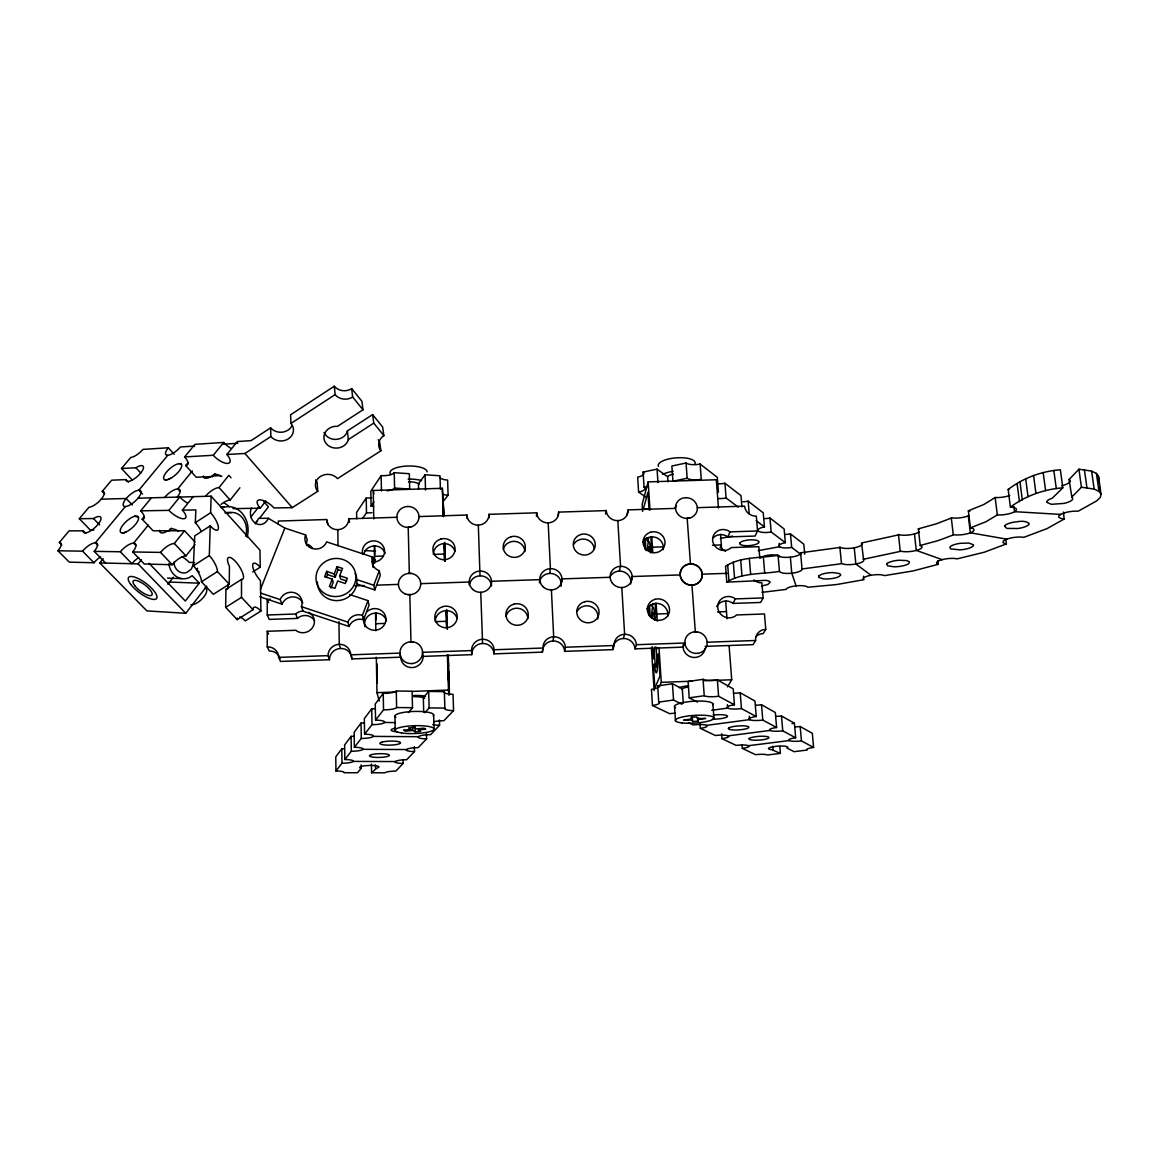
<?xml version="1.0" encoding="UTF-8"?>
<svg xmlns="http://www.w3.org/2000/svg" width="1159" height="1159" viewBox="0 0 1159 1159"><rect width="100%" height="100%" fill="white"/><g stroke="black" fill="none" stroke-linecap="round" stroke-linejoin="round"><path stroke-width="1.5" d="M211.126 496.182L259.978 550.177L260.239 567.171A12.575 4.042 56.8 0 0 252.633 565.476A12.575 4.042 56.8 0 0 260.442 580.63L260.905 611.039A13.053 4.361 57.2 0 0 253.01 609.692L241.492 597.349L241.521 579.428L242.405 579.399A12.995 4.288 56.5 0 0 242.506 572.575L241.26 569.793A12.995 4.288 56.5 0 0 230.742 557.696A12.995 4.288 56.5 0 0 228.482 564.201L229.453 566.403L229.236 584.194L213.328 594.321L201.463 581.775A13.415 4.708 56.1 0 0 193.394 565.766L194.726 535.878L210.214 525.867A12.952 4.216 55.9 0 0 218.443 528.084A12.952 4.216 55.9 0 0 210.619 512.742L211.126 496.182L138.051 498.196M446.664 611.749L446.621 613.27L446.418 610.445M488.924 517.827L488.953 514.335L536.733 512.8A10.982 10.402 6.3 0 0 548.193 522.883L550.395 568.649L549.786 573.43M253.01 609.692L237.233 619.645L225.657 607.374L225.933 589.351L241.521 579.428M551.409 589.931L553.669 636.755L553.017 640.97A11.126 10.793 9.4 0 0 542.426 652.14L493.995 653.864L494.096 649.764A11.257 10.924 -1.4 0 0 482.448 639.261L480.753 592.336M229.236 584.194L217.443 571.561A13.444 4.578 56.2 0 0 209.315 555.552L210.214 525.867M200.913 530.735A12.923 4.332 55.8 0 0 195.306 522.666L195.871 509.917L182.354 510.148A12.619 4.607 37.7 0 1 183.528 518.768A12.619 4.607 37.7 0 1 168.939 510.366L140.688 510.844A12.256 4.303 37.9 0 1 142.151 519.174L153.133 530.808L184.527 530.735L194.929 541.905M536.414 516.291L536.733 512.8M539.471 582.774L539.819 579.645L491.488 581.267L491.416 585.961A11.039 10.59 -0.4 0 0 469.656 583.948M230.945 448.345A12.3 5.027 38.3 0 1 223.687 442.448L194.944 444.346L184.629 456.907A12.025 4.636 38.4 0 1 185.686 465.541L196.233 477.233L212.633 476.552L212.734 475.61A12.01 4.694 37.8 0 1 219.268 475.233L221.818 476.465M558.203 515.596L558.652 512.104L606.258 510.583A10.967 10.359 12 0 0 617.819 520.637L620.543 566.302L619.312 571.097M542.426 652.14L542.963 648.026A11.242 10.88 9.3 0 1 553.654 636.755A11.242 10.88 9.3 0 1 565.404 647.229L614.096 645.505A11.228 10.837 18.4 0 1 624.614 634.263L621.818 587.541M561.275 583.6L561.985 578.892L610.127 577.283M623.325 638.493A11.126 10.735 18.5 0 1 635.031 648.852L683.115 647.142L684.955 642.999L636.436 644.708A11.228 10.837 18.4 0 0 624.614 634.263L623.325 638.493A11.126 10.735 18.5 0 0 612.894 649.634L564.65 651.358L565.404 647.229M605.534 514.074L606.258 510.583M1009.721 495.472A12.749 3.781 -7.5 0 1 997.319 497.588L995.161 497.515L983.861 504.498L968.359 510.8L970.402 527.881L985.976 521.724L997.319 514.915L999.493 514.987A12.792 3.68 -7.3 0 0 1014.183 511.93L1015.733 510.902A12.792 3.68 -7.3 0 0 1011.155 507.106L1010.402 507.077L1008.156 489.475C1023.296 477.972 1041.448 471.235 1060.355 469.772L1062.817 487.838L1052.271 498.196A13.082 3.752 -7.8 0 0 1046.78 502.325L1051.329 504.31L1064.02 503.397A13.082 3.752 -7.8 0 0 1071.945 497.559L1069.047 479.565L1078.913 469.192L1091.604 471.105L1096.428 473.423L1098.5 476.363L1098.891 483.361M326.679 571.358L324.621 576.689L332.271 579.152L329.359 586.497L334.908 588.337L337.675 580.934L345.281 583.542L347.338 578.211L339.674 575.748L342.557 568.432L337.037 566.606L334.27 573.951L335.212 577.196L327.649 574.618L326.679 571.358L334.27 573.951M1098.5 476.363L1101.05 494.198L1100.282 497.443L1096.762 500.847L1078.247 511.177L1075.682 511.119A12.763 3.549 -7.8 0 0 1060.934 514.292L1059.413 515.32A12.763 3.549 -7.8 0 0 1064.092 518.87L1063.513 512.003M626.816 515.132L628.12 509.888L675.552 508.366M718.464 507.932L716.291 479.754L648.156 481.883L642.173 504.208L642.637 511.423M630.887 581.238L632.234 576.53L680.203 574.922M612.894 649.634L614.096 645.505M193.64 563.738L191.322 569.083L187.005 572.387A11.59 10.011 -89.1 0 1 173.864 562.115M650.692 552.872L652.43 547.207L663.035 546.86M635.031 648.852L636.436 644.708M232.973 508.656L260.253 508.193A11.996 4.752 37.2 0 1 259.862 499.862A11.996 4.752 37.2 0 1 274.002 507.961L292.256 507.642L317.754 491.3A12.227 10.561 -2.9 0 1 320.435 476.465A12.227 10.561 -2.9 0 1 337.53 478.624L380.876 450.808A12.271 10.793 -6.7 0 1 383.89 435.668L382.658 427.063L372.618 414.603L347.41 430.902L346.657 433.017A12.3 10.851 -2.5 0 1 335.023 439.391A12.3 10.851 -2.5 0 1 323.984 432.437M347.41 430.902L348.323 439.565L347.57 441.68A12.416 10.909 -2.7 0 1 332.633 447.664A12.416 10.909 -2.7 0 1 324.085 435.494L325.042 432.756A12.416 10.909 -2.7 0 1 335.212 426.324L337.428 426.382L362.999 409.808L361.941 401.333L351.684 388.598A12.488 11.213 -2.3 0 1 334.299 386.208L290.561 414.806L290.981 423.412A12.561 11.025 1.2 0 1 288.432 438.812A12.561 11.025 1.2 0 1 270.873 436.537L244.926 453.473L226.86 454.502A12.358 4.955 38.2 0 1 227.628 463.426A12.358 4.955 38.2 0 1 213.27 455.284L184.629 456.907M335.212 577.196L337.95 569.88L337.037 566.606M260.789 593.133L280.145 599.58A11.431 10.837 -18.1 0 1 294.821 592.828A11.431 10.837 -18.1 0 1 301.427 606.664L303.122 611.199L349.091 626.497A11.315 10.837 -14.9 0 1 363.549 619.761L369.055 605.201L367.983 600.623L349.525 594.495M356.566 583.89L374.806 589.945L380.253 575.53L379.297 570.692A11.271 10.706 -9.1 0 1 372.561 557.044L326.65 541.89A11.271 10.619 -13.1 0 1 312.177 548.497A11.271 10.619 -13.1 0 1 305.599 534.936L284.839 528.084L268.323 518.276L258.587 518.363A11.257 9.402 87.9 0 1 255.429 522.723M363.549 619.761L362.419 615.313L367.983 600.623M374.806 589.945L373.792 585.237L379.297 570.692M330.909 588.207L333.212 582.369L332.271 579.152M260.485 589.294L284.839 528.084M659.283 686.983L661.282 682.332L659.036 648.171M720.087 547.772L721.318 544.933L712.495 545.223M713.249 537.776L715.393 536.095A10.938 10.301 20.8 0 1 726.215 535.864L727.809 536.95L730.025 531.88L757.551 530.981L756.32 516.161A10.967 10.243 21 0 1 744.6 506.15L697.327 507.671M757.551 530.981L755.089 536.052L727.809 536.95M716.697 606.519A11.083 10.518 24.8 0 1 718.305 604.288L720.463 602.55A11.083 10.518 24.8 0 1 731.401 602.303L733.024 603.419L735.313 598.899L763.144 597.943L761.883 582.789A11.112 10.46 24.5 0 1 753.843 579.949M197.566 568.229L196.842 569.663L199.203 572.169M326.273 577.139L327.649 574.618M763.144 597.943L760.608 602.463L733.024 603.419M727.49 686.852L731.72 679.768L729.098 645.679M735.313 598.899L733.676 597.783A11.184 10.605 24.6 0 0 722.636 598.03L720.449 599.783A11.184 10.605 24.6 0 0 734.893 616.327L736.602 614.951L764.476 613.98L765.766 629.308A11.257 10.677 29.1 0 0 755.567 640.492L753.075 644.65L705.179 646.36M765.766 629.308L763.187 633.553A11.155 10.59 29.2 0 0 755.682 636.957M371.662 497.834A10.561 3.491 -0.7 0 1 366.23 497.979L356.595 512.394L356.697 518.855M387.092 490.822A10.967 3.665 -0.8 0 0 394.582 488.069L409.692 489.04L409.315 473.712L394.234 472.684A10.938 3.752 -0.8 0 1 381.152 475.639L370.822 491.112L371.097 506.106A10.59 3.419 -0.7 0 1 373.705 506.382M362.622 518.464L366.49 512.829L366.23 497.979M371.097 506.106L373.922 501.977M440.406 489.344L440 475.784L425.092 474.77L418.442 483.825L418.573 488.866M344.353 748.728A9.866 1.898 -1.4 0 1 341.789 748.786L335.777 756.841L335.936 770.981A9.576 1.71 -1.4 0 1 344.049 772.734L357.479 772.749L361.202 768.359L361.144 764.81M353.741 736.298A10.199 2.028 -1.4 0 1 351.09 736.342L344.658 744.962L344.846 759.536A9.88 1.825 -1.4 0 1 353.176 761.405L395.306 761.564A9.765 1.796 -1.8 0 1 406.679 759.753L414.502 751.554L414.386 746.628M363.781 722.984A10.547 2.188 -1.4 0 1 361.043 723.028L354.161 732.256L354.379 747.294A10.214 1.956 -1.4 0 1 362.926 749.322L406.432 749.554A10.083 1.927 -1.8 0 1 418.225 747.642L426.599 738.862L426.469 733.777M374.56 708.685A10.924 2.347 -1.4 0 1 371.735 708.743L364.332 718.638L364.578 734.198A10.576 2.101 -1.5 0 1 373.357 736.385L418.327 736.704A10.431 2.072 -1.9 0 1 430.597 734.676L439.58 725.244L439.435 720M408.403 712.568L412.503 707.714L412.097 691.213L396.262 690.996A11.344 2.535 -1.5 0 1 383.223 693.357L375.255 704.02L375.545 720.116A10.953 2.26 -1.5 0 1 384.571 722.477L395.306 722.593M103.18 558.739L99.761 562.912L146.874 610.894L185.759 613.285L206.809 586.179M255.284 523.767L257.472 520.942M259.659 518.116L268.439 506.831L263.673 501.427M168.881 563.477A17.371 15.009 -89.1 0 0 189.381 577.515L192.177 575.675L199.261 583.18L185.324 601.057L149.062 563.288M250.88 517.001L258.587 507.12M260.253 508.193L265.788 501.094M335.936 770.981L341.977 763.216L341.789 748.786M344.846 759.536L351.307 751.249L351.09 736.342M354.379 747.294L361.289 738.428L361.043 723.028M364.578 734.198L372.01 724.65L371.735 708.743M375.545 720.116L383.542 709.844L383.223 693.357M167.867 584.194L173.372 577.225M148.265 525.143L133.618 543.136A12.054 4.564 -42.1 0 1 132.734 551.959L144.339 564.027L172.271 564.723A12.343 4.94 -42 0 1 185.991 555.885L194.958 544.571M220.978 504.455A12.039 4.781 -41 0 1 230.192 500.022L239.899 487.78M442.724 501.977L448.098 495.226L447.62 480.072A10.764 3.665 -1.6 0 1 440.029 477.682M205.418 496.4A12.112 4.708 -40.9 0 1 219.022 487.562L228.816 475.306L231.032 477.798M132.734 551.959L160.55 552.408A12.416 4.868 -41.9 0 1 174.328 543.484L184.527 530.735M212.633 476.552L214.893 473.741M171.416 528.171L169.301 530.793L169.417 529.793A12.242 4.361 37.4 0 1 178.631 531.213M99.761 562.912L138.066 563.868L141.441 559.681M226.86 454.502L237.32 441.55L251.054 440.637L270.627 427.83A12.459 10.967 1.5 0 0 292.01 425.701M182.354 510.148L193.234 496.66M213.27 455.284L223.687 442.448M168.939 510.366L179.775 497.008A12.561 4.694 37.9 0 0 187.236 502.963M192.351 470.945L177.718 488.924A11.749 4.419 -41.2 0 0 164.607 497.486M185.686 465.541L187.961 462.774M142.151 519.174L144.267 516.581M140.688 510.844L151.423 497.776M125.375 506.541L95.357 542.789A11.72 4.274 -42.3 0 0 82.55 551.162L57.95 550.786A11.402 4.028 -42.4 0 0 59.341 542.47L69.12 530.851L83.245 530.836L85.723 533.386M167.765 455.27L138.863 490.199L142.499 494.096M93.893 530.054L90.344 530.054L79.319 518.71L88.939 507.28A11.126 3.897 -41.6 0 0 101.181 499.196A11.126 3.897 -41.6 0 0 102.238 491.402L111.67 480.188L126.027 479.594L128.417 482.144M132.126 479.869L121.507 468.482L130.779 457.457A10.88 3.781 -40.9 0 0 142.934 449.402L168.33 447.765L174.198 454.256M423.716 712.148L423.339 697.718L428.685 691.43L444.361 691.648A11.184 2.492 -2 0 0 453.039 694.299L453.546 710.612L443.868 720.753A10.808 2.217 -1.9 0 0 433.582 721.796M403.115 759.826L403.187 763.404L395.856 771.097A9.46 1.681 -1.8 0 0 384.904 772.792L371.575 772.778L376.878 768.098A9.663 1.753 -1.6 0 0 376.284 765.809A9.663 1.753 -1.6 0 0 363.564 765.954L361.753 766.331A9.663 1.753 -1.6 0 0 360.362 768.098L361.202 768.359M424.831 712.742L429.12 707.903L428.685 691.43M1071.481 497.356L1081.434 487.244L1094.154 489.084L1098.978 491.344L1101.05 494.198M270.148 599.116A11.315 10.677 -18.6 0 1 267.222 599.58L267.236 614.98L295.704 614.009L297.544 612.618A11.344 10.793 -18.6 0 1 303.194 611.039M267.236 614.98L269.221 619.399L297.443 618.428L299.254 617.052A11.242 10.706 -18.8 0 1 310.424 616.805L312.742 618.457A11.242 10.706 -18.8 0 1 314.495 620.63M862.122 544.194A11.547 3.289 -5.7 0 1 855.661 547.512L852.821 548.048A11.547 3.289 -5.7 0 1 840.347 547.396L800.579 552.814A11.358 3.231 -5.1 0 1 790.366 557.175A11.358 3.231 -5.1 0 1 778.051 555.277C760.724 558.261 740.949 556.32 725.534 566.244L726.765 582.122L765.969 580.369A11.097 2.999 -4.7 0 1 770.17 582.064L767.924 584.455L761.796 585.976M726.765 582.122C742.339 572.43 762.057 574.328 779.456 571.387A11.387 3.144 -5 0 0 791.785 573.212A11.387 3.144 -5 0 0 802.042 568.968L841.927 563.651A11.576 3.202 -5.6 0 0 854.429 564.245L857.283 563.723A11.576 3.202 -5.6 0 0 863.614 559.667L861.499 542.977L899.268 534.719A11.851 3.405 -6.3 0 0 913.162 534.27L915.784 533.531A11.851 3.405 -6.3 0 0 919.362 531.749M290.981 423.412L335.11 394.611A12.604 11.286 -2.6 0 0 352.655 397.001L362.999 409.808M195.306 522.666L210.619 512.742M348.323 439.565L373.763 423.136L372.618 414.603M193.394 565.766L209.315 555.552M201.463 581.775L217.443 571.561M252.705 571.952L260.239 567.171M225.657 607.374L241.492 597.349M260.905 611.039L245.259 620.891A13.024 4.491 57.1 0 0 239.609 617.008M1010.402 507.077C1025.715 495.806 1043.911 489.286 1062.817 487.838M121.507 468.482L135.907 467.758L137.646 466.744A11.141 3.955 -41.2 0 1 143.339 468.555A11.141 3.955 -41.2 0 1 134.053 478.986L131.807 480.29A11.141 3.955 -41.2 0 1 126.099 480.434L126.027 479.594M79.319 518.71L93.488 518.551L95.241 517.551A11.416 4.085 -42 0 1 100.761 519.739A11.416 4.085 -42 0 1 91.155 530.547L88.881 531.836A11.416 4.085 -42 0 1 83.274 531.735L83.245 530.836M167.997 530.75L166.07 531.836A12.068 4.636 -41.5 0 1 159.725 531.72L159.551 530.315M1064.455 518.884L1046.997 528.62L1023.817 537.341A12.112 3.289 -7.1 0 0 1006.78 539.167L970.329 532.792L968.316 515.856M968.938 515.625L966.563 516.494A12.256 3.564 -6.9 0 1 951.829 517.87L936.4 523.796L918.348 528.852L920.203 545.498L920.999 545.788A11.894 3.303 -6.2 0 1 917.595 550.061L914.973 550.771A11.894 3.303 -6.2 0 1 901.036 551.235L863.151 559.319M167.649 479.594L169.793 478.739M970.402 527.881L971.952 528.214A12.3 3.463 -6.8 0 1 970.967 532.561L968.576 533.415A12.3 3.463 -6.8 0 1 953.814 534.763L938.297 540.558L920.203 545.498M124.143 532.662L126.288 531.836M1006.78 539.167A12.112 3.289 -7.1 0 0 1006.345 543.919L984.281 552.22L957.204 558.855A11.59 3.1 -6.4 0 0 943.556 559.319L940.949 560A11.59 3.1 -6.4 0 0 937.501 564.042L938.268 564.317L937.863 560.739M938.268 564.317L912.944 570.967L884.534 575.617A11.213 2.97 -5.7 0 0 872.423 575.052L869.627 575.545A11.213 2.97 -5.7 0 0 863.455 579.37L863.542 576.197M645.664 496.936L638.623 492.14A10.692 3.52 -3.8 0 0 644.071 487.171L643.086 472.075L657.066 469.134L667.642 476.798L667.99 481.796M686.056 463.021L671.872 466.005L672.944 481.217L687.157 478.276A10.895 3.622 -4.6 0 0 701.282 479.261L700.137 464.049A10.88 3.709 -4.6 0 1 686.056 463.021L687.157 478.276M644.071 487.171L647.577 486.447M720.391 538.413L732.531 536.124M758.247 550.641L779.471 546.729A9.649 2.796 -5.1 0 0 791.669 547.439L801.014 554.495M863.904 579.688L836.624 584.542L807.765 587.251A10.967 2.912 -5 0 0 797.682 585.715L794.828 586.005A10.967 2.912 -5 0 0 786.121 589.409L762.043 592.35M675.161 713.234A10.721 2.173 -3.5 0 0 669.612 713.669L652.474 705.483L651.445 689.359A11.068 2.434 -3.4 0 0 657.675 685.853L672.437 683.738L682.289 688.866L683.274 703.165M711.756 710.279L727.664 708.106A10.924 2.246 -4 0 1 734.429 704.802L733.198 688.808L717.378 679.898A11.271 2.506 -3.9 0 1 703.049 679.319L688.084 681.478L689.228 697.834L697.53 702.093M122.303 532.923L124.085 532.676M408.026 527.359L410.894 526.954M686.954 518.377L689.764 517.972M652.474 705.483A11.097 2.332 -3.4 0 0 658.732 702.108L673.538 700.036L681.985 704.252M689.228 697.834L704.237 695.733A11.3 2.405 -3.8 0 0 718.594 696.269L734.429 704.802M688.432 722.651L693.241 724.94A10.373 2.043 -3.6 0 1 706.555 725.346L749.525 719.652A10.576 2.086 -4 0 0 762.781 720.072L776.602 727.519L775.342 712.51L761.535 704.744A10.547 2.173 -4.1 0 1 756.132 705.179M700.007 723.303L700.355 728.345L715.349 735.501A10.054 1.912 -3.7 0 1 728.171 735.864L769.967 730.445M721.651 733.792L722.014 738.674L736.066 745.382A9.75 1.782 -3.8 0 1 748.439 745.715L789.12 740.572M779.804 746.396L780.398 753.379L767.504 754.973A9.475 1.681 -3.9 0 0 755.538 754.683L742.339 748.381L742.05 744.817M697.964 717.551L698.225 721.13L692.575 721.55L691.836 716.421M412.85 730.431L405.375 731.17L403.549 730.127L411.097 729.417L408.519 727.968L414.009 727.432L416.429 728.895L423.948 728.156L425.715 729.214L418.167 729.924L420.688 731.358L415.255 731.88L412.85 730.431L412.763 726.823M692.082 720.014L683.68 720.087L691.691 718.928L691.054 717.378L693.893 717.088L696.776 716.943L697.24 718.508L705.657 718.435L697.617 719.594L698.225 721.13M194.712 446.056L180.355 446.983A11.17 4.013 -40.7 0 1 167.794 455.27A11.17 4.013 -40.7 0 1 168.33 447.765M223.6 444.187L237.885 443.26M220.427 475.654L212.054 476.016L210.156 477.088A11.793 4.477 -40.6 0 1 203.709 477.247L203.477 475.943M225.933 589.351L226.816 589.308A12.966 4.419 56.4 0 0 227.772 584.947M376.327 657.327L376.979 692.676L396.639 691.966M412.72 691.372L448.461 690.069L448.895 695.168M661.282 682.332L691.981 681.217M704.629 680.753L731.72 679.768M375.704 623.73L384.542 623.426M435.784 621.659L446.374 621.282L446.867 627.512L446.722 619.428L447.128 627.483M667.526 613.633L656.805 614.009L654.545 620.282L654.067 615.415A10.837 1.159 87.9 0 0 652.343 617.747M717.537 611.894L726.461 611.59M280.13 658.645A11.358 10.808 -23.5 0 0 269.25 650.981L267.236 646.838L267.236 631.278L295.82 630.279L297.414 631.423A11.344 10.793 -18.6 0 0 308.714 631.162L311.076 629.38A11.344 10.793 -18.6 0 0 311.148 614.024L308.816 612.358M267.236 646.838A11.46 10.909 -23.3 0 1 278.624 657.399L328.026 655.646A11.387 10.924 -18.4 0 1 339.239 644.303L338.964 621.601M350.713 654.835L399.942 653.096L400.71 657.182L351.945 658.906A11.286 10.822 -18.7 0 0 340.572 648.461L339.239 644.303A11.387 10.924 -18.4 0 1 350.713 654.835L351.945 658.906M471.583 650.561L422.528 652.3L423.093 656.385L471.699 654.661A11.155 10.822 -1.5 0 1 482.463 643.462L482.448 639.261A11.257 10.924 -1.4 0 0 471.583 650.561L471.699 654.661M494.096 649.764L542.963 648.026M707.222 642.202L755.567 640.492M340.572 648.461A11.286 10.822 -18.7 0 0 329.475 659.717L280.521 661.456L278.624 657.399M374.473 556.349L383.426 556.045M433.596 554.393L444.346 554.045L444.868 561.086M355.147 585.86L364.158 585.57M376.776 585.136L398.406 584.411M420.746 583.658L469.236 582.021L469.323 585.136M702.224 574.169L727.012 573.343M373.777 518.957L373.256 490.46L442.361 488.301L444.042 515.798M650.474 508.844L643.332 509.076L647.924 492.213L649.069 509.844M338.037 545.614L337.834 529.663A11.112 10.46 -10.8 0 1 326.621 519.522L278.334 521.072A11.17 10.445 -15.2 0 1 277.957 523.796M337.834 529.663A11.112 10.46 -10.8 0 0 348.787 518.812L396.914 517.276M418.993 516.566L466.947 515.031A11.01 10.431 0.3 0 0 478.319 525.128L480.014 575.777M101.195 499.167L126.259 498.5A11.431 4.143 -41.5 0 1 140.934 491.184A11.431 4.143 -41.5 0 1 129.257 505.353A11.431 4.143 -41.5 0 1 126.157 498.573L132.358 504.962M190.844 604.723L192.553 604.694A11.358 4.752 -42.3 0 0 204.375 596.204A11.358 4.752 -42.3 0 0 204.795 588.019M383.542 709.844A11.373 2.434 -1.5 0 0 396.624 707.541L412.503 707.714M429.12 707.903L444.853 708.077A11.213 2.39 -2 0 0 453.546 710.612M408.49 481.854L411.286 481.898A10.663 3.578 -1.1 0 1 419.123 484.201M97.878 545.382L95.357 542.789A11.72 4.274 -42.3 0 1 94.198 551.351L120.333 551.771A12.054 4.564 -42.1 0 1 133.647 543.136L135.922 545.527M407.765 594.596L410.677 594.639M694.415 631.814L697.327 631.872M410.112 641.796L413.053 641.854M408.475 573.386L411.387 573.444M178.834 463.658L180.355 463.701M194.611 562.521L189.236 562.39A11.894 4.143 37.1 0 0 182.05 556.726M100.558 556.842A11.648 4.346 -42.4 0 0 93.966 562.752L69.265 562.144L57.95 550.786M164.94 479.812L166.432 479.869M167.548 578.124L181.673 578.631M1008.156 489.475L1008.924 489.504M169.084 582.021L199.261 583.18M365.085 550.612L375.516 551.162M780.398 753.379L771.677 749.656A9.692 1.753 -4 0 1 768.62 748.207L769.446 747.714A9.692 1.753 -4 0 1 781.296 746.034A9.692 1.753 -4 0 1 787.555 747.627L786.903 748.019L794.045 751.684L807.099 750.061A9.649 1.724 -4.2 0 1 813.589 747.454L812.329 733.328L800.174 726.49A9.909 1.898 -4.2 0 1 795.088 726.881M1060.746 514.422L1014.589 511.67L1013.922 506.425M337.95 569.88L340.833 570.445M968.359 510.8L969.909 511.148M346.657 580.934L340.572 578.978L339.674 575.748M357.044 579.688L373.792 585.237M301.427 606.664L347.816 622.108A11.416 10.938 -14.7 0 1 362.419 615.313M259.848 596.784L282.043 604.172A11.329 10.75 -18.3 0 1 302.847 602.941M942.253 559.667L916.291 550.409L914.465 533.908M918.348 528.852L919.159 529.156M423.339 697.718L424.237 698.066M1069.047 479.565L1069.496 479.783A13.053 3.868 -8 0 1 1061.615 485.766M727.403 704.571L727.664 708.106A10.924 2.246 -4 0 0 741.456 708.584L756.219 716.537L754.973 701.065L740.21 692.749A10.895 2.332 -4 0 1 734.632 693.212M776.602 727.519A10.243 1.956 -4.1 0 0 769.953 730.431A10.243 1.956 -4.1 0 0 782.745 730.836L795.682 737.805L794.408 723.245L781.485 715.972A10.214 2.028 -4.2 0 1 776.24 716.378M795.682 737.805A9.938 1.825 -4.2 0 0 789.105 740.558A9.938 1.825 -4.2 0 0 801.449 740.905L813.589 747.454M730.025 531.88L728.417 530.793A11.039 10.388 20.7 0 0 717.493 531.01L715.335 532.72A11.039 10.388 20.7 0 0 729.605 548.917L731.286 547.57L758.855 546.671L759.826 558.319M721.449 548.511L725.577 551.336M308.337 544.484L310.626 546.106A11.199 10.561 -14.6 0 1 312.394 548.265M871.017 575.299L855.864 563.984L854.241 547.772M718.087 498.529A10.561 3.39 -4.7 0 0 726.099 497.993L738.167 507.091M756.204 520.695L764.433 526.91A9.924 2.97 -5 0 0 758.522 531.199A9.924 2.97 -5 0 0 771.17 531.981L785.338 542.673A9.649 2.796 -5.1 0 0 779.456 546.729L779.167 543.339M700.137 464.049L717.305 477.32L718.464 492.227M716.957 483.767A10.532 3.463 -4.8 0 0 724.94 483.231L741.007 495.661L741.934 506.903M742.948 501.76A10.214 3.245 -5 0 0 748.163 501.181L763.245 512.843L764.433 526.91M764.897 518.58A9.909 3.042 -5.1 0 0 769.967 518.044L784.136 528.997L785.338 542.673M785.541 534.4A9.62 2.854 -5.2 0 0 790.467 533.893L803.81 544.208L804.723 554.19M180.717 463.832L181.528 464.585M59.341 542.47L61.833 544.991M82.55 551.162L93.966 562.752M94.198 551.351L105.657 563.057M120.333 551.771L131.894 563.709A11.981 4.636 -42.2 0 1 138.674 557.609M138.066 563.868L185.759 613.285M93.488 518.551L99.645 524.926M160.55 552.408L172.271 564.723M102.238 491.402L104.643 493.922M174.328 543.484L185.991 555.885M135.907 467.758L140.645 472.872M179.92 491.329L177.718 488.924A11.749 4.419 -41.2 0 1 177.197 497.153M219.022 487.562L230.192 500.022M138.472 517.146L134.618 516.277L136.4 516.016A11.735 4.346 -41.8 0 1 131.865 528.098A11.735 4.346 -41.8 0 1 120.319 529.851A11.735 4.346 -41.8 0 1 134.647 516.277M244.926 453.473L292.256 507.642M373.763 423.136L383.89 435.668M267.236 631.278L268.569 634.132M267.222 599.58L268.555 602.622M280.145 599.58L282.043 604.172M295.704 614.009L297.443 618.428M328.026 655.646L329.475 659.717M796.074 585.875L791.771 573.212L790.351 557.175M305.599 534.936L307.236 540.065A11.17 10.532 -13.2 0 0 306.671 545.527M347.816 622.108L349.091 626.497M326.621 519.522L328.04 524.737M376.979 692.676L379.225 701.137M348.787 518.812L349.598 522.289M372.561 557.044L373.575 561.985A11.155 10.619 -9.2 0 0 373.082 567.475M373.256 490.46L373.879 493.864M1099.398 486.925L1099.905 490.474M1096.428 473.423L1098.978 491.344M1091.604 471.105L1094.154 489.084M1084.375 469.569L1086.91 487.606M1078.913 469.192L1081.434 487.244M380.876 450.808L379.688 442.115A12.17 10.735 -6.5 0 1 378.225 439.667M1053.835 470.525L1056.284 488.576M1043.187 472.611L1045.592 490.634M1033.567 475.393L1035.929 493.343M1025.672 478.653L1028.004 496.53M1020.021 482.144L1022.31 499.935M1017.138 483.926L1019.427 501.673M1005.722 538.949L1006.345 543.919M995.161 497.515L997.319 514.915M650.04 551.727L649.793 549.583A10.706 1.13 88.1 0 0 648.214 550.235M951.278 517.74L953.249 534.647M351.684 388.598L352.655 397.001M898.457 534.429L900.224 550.945M839.869 547.034L841.448 563.288M334.299 386.208L335.11 394.611M800.579 552.814L802.042 568.968M790.467 533.893L791.669 547.439M656.82 647.504L656.95 648.924M800.174 726.49L801.449 740.905M778.051 555.277L779.456 571.387M769.967 518.044L771.17 531.981M449.257 693.98L447.693 661.282L448.026 667.396M781.485 715.972L782.745 730.836M763.346 556.871L764.694 572.966M772.807 746.208L773.096 749.728M748.163 501.181L749.207 513.727M448.519 666.439L448.04 656.472M448.736 673.799L448.533 671.322L448.649 680.319L448.084 666.845M761.535 704.744L762.781 720.072M749.337 558.392L750.655 574.458M740.702 560.029L741.992 576.066M749.25 716.233L749.525 719.652A10.576 2.086 -4 0 1 756.219 716.537M733.299 562.173L734.56 578.153M724.94 483.231L726.099 497.993M740.21 692.749L741.456 708.584M727.649 564.65L728.895 580.572M720.507 534.357L721.738 550.337M725.635 600.782L727.026 618.761M717.378 679.898L718.594 696.269M712.872 703.817L713.915 717.812M703.049 679.319L704.237 695.733M687.186 518.392L690.46 563.969A11.097 10.532 20.2 0 1 701.137 579.529A11.097 10.532 20.2 0 1 682.072 580.195A11.097 10.532 20.2 0 1 690.431 563.969M691.981 585.165L695.313 631.785M317.754 491.3L317.117 482.318A12.112 10.503 -2.7 0 1 315.596 479.942M692.198 716.19L692.575 721.55M443.94 515.436L442.781 498.674L443.317 516.407M674.524 706.729L675.465 720.695M672.437 683.738L673.538 700.036M657.066 469.134L657.964 482.593M648.156 481.883L650.011 510.134M651.735 536.617L652.792 552.626M656.095 603.173L657.283 621.195M650.822 536.603L651.401 545.527L650.445 548.83L650.054 545.599A16.067 1.695 88.1 0 0 647.548 550.047M655.183 603.433L655.748 611.952L654.734 614.922L654.342 611.546A16.255 1.738 87.9 0 0 651.72 617.646M657.675 685.853L658.732 702.108M645.215 538.428L645.998 550.597M649.576 606.186L650.271 616.849M652.184 646.563L652.981 659.138L653.864 653.154A16.356 1.753 87.8 0 1 653.864 649.17M644.491 540.297L645.07 549.323M648.75 606.794L649.33 615.762M651.401 647.939L654.14 690.721M638.623 492.14L637.667 477.146A10.663 3.593 -3.8 0 0 643.926 473.872M444.433 544.6L444.636 547.7L444.65 544.368M445.042 559.217L444.737 553.48L444.795 558.508M447.939 656.124L448.475 674.857L448.185 669.496M445.157 560.652L444.129 543.339M447.229 628.786L446.157 610.619M444.853 542.282L445.302 560.71M446.794 609.576L447.388 629.25M448.272 655.139L449.475 694.618M466.947 515.031L467.048 518.522M442.361 488.301L443.216 516.726M444.027 543.383L444.563 561.115M446.056 610.663L446.592 628.337M447.388 654.792L448.461 690.069M444.361 691.648L444.853 708.077M447.649 654.922L447.678 656.356M447.896 661.137L447.765 656.197M433.64 714.755L434.031 728.866M425.092 474.77L425.512 490.069M270.627 427.83L270.873 436.537M415.125 726.476L415.255 731.88M408.214 527.388L409.315 573.357M409.837 594.741L410.967 641.782M394.234 472.684L394.582 488.069M396.262 690.996L396.624 707.541M394.929 716.349L395.233 730.46M381.152 475.639L381.456 490.967M374.719 545.614L374.893 554.61M375.965 613.024L376.096 619.906M376.907 663.803L377.254 682.883M374.27 545.657L374.603 563.433M375.516 613.097L375.835 630.8M375.4 764.853L375.458 768.388M371.416 764.027L371.575 772.778M355.132 573.343A19.862 18.863 -13.7 0 1 341.325 600.087A19.862 18.863 -13.7 0 1 317.363 581.963M268.323 518.276A11.329 9.431 87.9 0 1 255.719 523.39A11.329 9.431 87.9 0 1 251.315 508.178M224.267 503.078A11.677 4.462 37.5 0 1 229.178 506.628M237.233 619.645A13.024 4.491 57.1 0 1 237.508 618.051M227.005 513.307A17.486 14.763 88.8 0 1 242.376 517.783A17.486 14.763 88.8 0 1 245.621 536.139M224.962 512.93A17.443 14.748 88.8 0 1 231.351 512.8M220.616 506.787A23.151 19.631 88.7 0 1 224.049 506.903M222.093 507.83A23.252 19.66 88.8 0 1 242.245 513.437A23.252 19.66 88.8 0 1 247.142 537.24M395.929 717.363A19.399 4.071 -1.7 0 1 413.169 711.481A19.399 4.071 -1.7 0 1 433.22 715.827M397.407 731.836A10.692 2.159 -1.7 0 1 392.061 729.127L393.524 728.605A10.692 2.159 -1.7 0 1 395.567 728.156M403.187 763.404A9.765 1.796 -1.8 0 1 395.32 761.55M439.58 725.244A10.808 2.217 -1.9 0 1 432.742 724.534M353.176 761.405A9.88 1.825 -1.4 0 1 341.977 763.216M414.502 751.554A10.083 1.927 -1.8 0 1 406.432 749.54M384.571 722.477A10.953 2.26 -1.5 0 1 372.01 724.65M426.599 738.862A10.431 2.072 -1.9 0 1 418.341 736.689M373.357 736.385A10.576 2.101 -1.5 0 1 361.289 738.428M362.926 749.322A10.214 1.956 -1.4 0 1 351.307 751.249M675.581 707.685A19.268 4.013 -3.7 0 1 692.343 701.311A19.268 4.013 -3.7 0 1 712.524 704.875M712.452 719.131A10.648 2.13 -3.8 0 0 725.041 717.769A10.648 2.13 -3.8 0 0 725.606 715.132L723.723 714.842A10.648 2.13 -3.8 0 0 713.205 715.132M748.439 745.715A9.75 1.782 -3.8 0 1 742.339 748.381M792.061 723.622A9.909 1.898 -4.2 0 1 794.408 723.245M706.555 725.346A10.373 2.043 -3.6 0 1 700.355 728.345M728.171 735.864A10.054 1.912 -3.7 0 1 722.014 738.674M658.471 466.396A18.501 6.302 -4.4 0 1 676.219 457.848A18.501 6.302 -4.4 0 1 694.994 463.629M662.557 474.422A18.544 6.186 -4.3 0 1 673.104 471.322M667.7 476.479A10.59 3.535 -4.3 0 1 673.278 474.132M760.941 557.885A9.417 2.68 -4.9 0 1 774.284 554.915L776.342 555.147A9.417 2.68 -4.9 0 1 779.543 556.74M643.086 472.075A10.663 3.593 -3.8 0 1 643.868 472.93M390.887 474.639A18.616 6.389 -1.1 0 1 405.404 466.135A18.616 6.389 -1.1 0 1 427.207 471.872M408.156 479.131A18.66 6.273 -1.1 0 1 421.659 480.579M371.938 512.684A10.59 3.419 -0.7 0 1 366.49 512.829M448.098 495.226A10.793 3.593 -1.6 0 1 443.274 494.429M372.43 561.912A9.692 2.854 -0.9 0 0 375.067 559.84L374.661 559.116A9.692 2.854 -0.9 0 0 372.025 557.885M674.944 508.279A10.866 10.228 17 0 1 676.537 506.135M648.591 537.95A15.98 1.681 88.3 0 1 646.548 537.776M646.49 509.352A15.98 1.681 88.3 0 1 646.925 509.323M681.593 689.344A10.982 2.376 -3.7 0 1 688.2 687.026M705.078 648.33A11.141 10.677 24.9 0 1 695.69 657.428L692.807 657.385A11.141 10.677 24.9 0 1 683.144 647.939M654.748 647.07A10.895 1.173 87.8 0 0 654.458 653.647L655.154 664.121A10.895 1.173 87.8 0 0 656.385 667.033A10.895 1.173 87.8 0 0 656.936 659.37L656.226 648.794A10.895 1.173 87.8 0 0 655.922 647.055M679.203 687.649A16.472 3.578 -3.7 0 1 688.62 685.693M652.836 603.361A16.154 1.71 88 0 1 651.17 604.723M423.049 655.53A11.213 10.837 -11.4 0 1 413.024 667.541L410.098 667.497A11.213 10.837 -11.4 0 1 400.768 657.964M413.821 696.733A11.054 2.419 -1.7 0 1 424.73 698.167M413.473 695.516A16.574 3.622 -1.7 0 1 425.454 696.153M573.705 544.498A10.938 10.417 10.1 0 1 577.544 540.601L580.123 539.5A10.938 10.417 10.1 0 1 594.263 549.265M558.652 512.104A10.982 10.402 6.3 0 1 548.193 522.883M539.558 581.586A11.01 10.547 7.4 0 1 552.64 573.691A11.01 10.547 7.4 0 1 561.043 586.338M610.141 576.675A10.996 10.503 14.5 0 1 630.67 583.977M628.12 509.888A10.967 10.359 12 0 1 617.819 520.637M577.182 611.344A11.068 10.648 12.5 0 1 581.065 607.345L583.672 606.229A11.068 10.648 12.5 0 1 597.725 618.964M683.115 647.142A11.141 10.677 24.9 0 1 683.288 644.346M647.07 608.924A11.068 10.59 19.6 0 1 650.88 604.94L653.473 603.825A11.068 10.59 19.6 0 1 667.642 616.53M642.81 542.224A10.938 10.359 16 0 1 646.592 538.341L649.156 537.254A10.938 10.359 16 0 1 663.136 549.699M433.365 554.321A10.996 10.474 -3.5 0 1 438.71 545.15L441.333 544.049A10.996 10.474 -3.5 0 1 454.907 551.148M488.953 514.335A11.01 10.431 0.3 0 1 478.319 525.128M503.325 549.308A10.953 10.445 3.4 0 1 508.25 542.861L510.858 541.775A10.953 10.445 3.4 0 1 524.926 551.554M363.81 553.901A11.039 10.489 -9.6 0 1 368.924 547.425L371.575 546.324A11.039 10.489 -9.6 0 1 385.107 553.437M373.531 562.043A11.141 10.576 -9.5 0 0 384.498 549.844A11.141 10.576 -9.5 0 0 370.532 541.296L367.867 542.412A11.141 10.576 -9.5 0 0 362.724 554.422M553.017 640.97A11.126 10.793 9.4 0 1 564.65 651.358M506.019 616.356A11.083 10.692 3.7 0 1 510.989 609.764L513.625 608.634A11.083 10.692 3.7 0 1 527.867 618.631M364.955 626.802A11.17 10.721 -13 0 1 370.098 614.618L372.778 613.488A11.17 10.721 -13 0 1 386.454 620.746M435.262 621.572A11.112 10.706 -5.3 0 1 440.666 612.184L443.332 611.054A11.112 10.706 -5.3 0 1 457.052 618.312M482.463 643.462A11.155 10.822 -1.5 0 1 493.995 653.864M363.825 616.849A11.271 10.808 -12.8 0 0 369.127 628.931L371.851 629.945A11.271 10.808 -12.8 0 0 385.961 619.167A11.271 10.808 -12.8 0 0 371.735 609.026L369.04 610.17A11.271 10.808 -12.8 0 0 366.722 611.938M973.401 544.759L973.386 545.628A11.952 3.274 -6.6 0 1 960.072 549.873L950.67 548.888L949.829 547.294L950.612 546.382A11.952 3.274 -6.6 0 1 960.029 543.339L968.866 543.049L973.401 544.759M1004.549 526.085L1006.78 528.417L1018.022 528.518A12.474 3.491 -7.3 0 0 1029.105 523.39C1024.513 519.797 1017.66 521.753 1012.314 522.434A12.474 3.491 -7.3 0 0 1004.549 526.085M739.862 543.006L739.746 543.759A9.692 2.84 -4.8 0 0 752.64 545.194A9.692 2.84 -4.8 0 0 757.334 540.543L755.639 540.108A9.692 2.84 -4.8 0 0 746.092 540.326A9.692 2.84 -4.8 0 0 739.862 543.006M728.504 728.229L728.388 728.75A10.301 1.999 -3.9 0 0 742.064 729.576A10.301 1.999 -3.9 0 0 747.135 726.244L745.338 725.969A10.301 1.999 -3.9 0 0 735.197 726.258A10.301 1.999 -3.9 0 0 728.504 728.229M749.207 738.529L749.047 739.022A9.996 1.869 -4 0 0 762.216 739.79A9.996 1.869 -4 0 0 767.301 736.646L765.577 736.385A9.996 1.869 -4 0 0 755.755 736.675A9.996 1.869 -4 0 0 749.207 738.529M654.444 663.933L653.459 666.439L654.849 688.185L659.935 676.117L658.471 653.763L657.544 659.891A16.356 1.753 87.8 0 1 656.631 672.568A16.356 1.753 87.8 0 1 654.574 665.353L654.444 663.933M818.964 575.719L818.602 577.327L823.339 578.863A11.257 3.042 -5.3 0 0 838.841 576.704L840.768 575.052L839.696 573.589L833.249 572.589A11.257 3.042 -5.3 0 0 822.195 574.125L818.964 575.719M887.301 563.419L886.649 564.288L887.649 565.78L894.067 566.794A11.547 3.129 -6 0 0 908.815 563.535L909.409 561.854L906.975 560.608L899.181 560.217A11.547 3.129 -6 0 0 888.692 562.55L887.301 563.419M655.038 599.304L652.43 600.434A11.17 10.677 19.4 0 0 653.401 619.036L656.139 620.051A11.17 10.677 19.4 0 0 669.554 609.359A11.17 10.677 19.4 0 0 655.038 599.304M584.6 601.724L581.963 602.854A11.17 10.735 12.4 0 0 582.716 621.485L585.454 622.513A11.17 10.735 12.4 0 0 599.044 611.807A11.17 10.735 12.4 0 0 584.6 601.724M513.901 604.143L511.249 605.288A11.184 10.779 3.7 0 0 511.771 623.962L514.509 624.976A11.184 10.779 3.7 0 0 528.272 614.256A11.184 10.779 3.7 0 0 513.901 604.143M650.648 532.184L648.069 533.285A11.025 10.445 15.9 0 0 649.011 551.452L651.72 552.452A11.025 10.445 15.9 0 0 665.005 542.021A11.025 10.445 15.9 0 0 650.648 532.184M581.007 534.444L578.399 535.545A11.039 10.503 10 0 0 579.123 553.77L581.832 554.755A11.039 10.503 10 0 0 595.277 544.31A11.039 10.503 10 0 0 581.007 534.444M442.955 606.577L440.275 607.722A11.213 10.808 -5.2 0 0 440.579 626.439L443.303 627.454A11.213 10.808 -5.2 0 0 457.24 616.704A11.213 10.808 -5.2 0 0 442.955 606.577M511.105 536.718L508.468 537.834A11.054 10.532 3.4 0 0 508.989 556.088L511.684 557.088A11.054 10.532 3.4 0 0 525.302 546.613A11.054 10.532 3.4 0 0 511.105 536.718M440.942 539.007L438.29 540.108A11.097 10.561 -3.4 0 0 438.595 558.406L441.289 559.406A11.097 10.561 -3.4 0 0 455.067 548.917A11.097 10.561 -3.4 0 0 440.942 539.007M382.195 742.064L380.789 742.542A10.33 2.014 -1.6 0 0 388.584 745.136A10.33 2.014 -1.6 0 0 400.492 742.615L399.884 742.122A10.33 2.014 -1.6 0 0 391.872 741.065A10.33 2.014 -1.6 0 0 382.195 742.064M371.619 754.596L370.272 755.06A9.982 1.883 -1.6 0 0 377.906 757.45A9.982 1.883 -1.6 0 0 389.352 755.089L388.758 754.639A9.982 1.883 -1.6 0 0 380.963 753.669A9.982 1.883 -1.6 0 0 371.619 754.596M685.824 497.646L683.013 498.051A10.967 10.301 17 0 0 678.45 514.828A10.967 10.301 17 0 0 696.559 512.249A10.967 10.301 17 0 0 685.882 497.675M407.881 506.44L405.027 506.845A11.054 10.445 -5.6 0 0 399.536 523.796A11.054 10.445 -5.6 0 0 417.993 521.188A11.054 10.445 -5.6 0 0 407.881 506.483M697.66 653.372L694.734 653.328A11.242 10.764 24.7 0 1 686.534 636.61A11.242 10.764 24.7 0 1 705.353 636.943A11.242 10.764 24.7 0 1 697.66 653.372M412.358 663.556L409.402 663.499A11.315 10.924 -11.2 0 1 401.898 646.635A11.315 10.924 -11.2 0 1 420.949 646.968A11.315 10.924 -11.2 0 1 412.358 663.556M692.445 564.056L689.562 564.013A11.097 10.532 20.1 0 0 689.866 585.02L692.749 585.078A11.097 10.532 20.1 0 0 692.445 564.056M329.084 595.552A20.022 19.008 -13.6 0 0 355.639 573.806A20.022 19.008 -13.6 0 0 323.173 563.158A20.022 19.008 -13.6 0 0 329.084 595.552M134.69 585.599A11.706 3.81 37 0 0 151.307 595.48A11.706 3.81 37 0 0 141.775 582.847A11.706 3.81 37 0 0 134.69 585.599M130.822 584.484A17.559 5.723 37 0 0 155.712 599.174A17.559 5.723 37 0 0 141.239 580.166A17.559 5.723 37 0 0 130.822 584.484M170.663 478.29A11.46 4.201 -40.9 0 0 181.34 464.281A11.46 4.201 -40.9 0 0 165.998 472.698A11.46 4.201 -40.9 0 0 170.663 478.29M401.536 732.923A19.442 3.926 -1.8 0 0 433.596 729.895A19.442 3.926 -1.8 0 0 408.721 726.056A19.442 3.926 -1.8 0 0 401.536 732.923M681.883 722.897A19.312 3.868 -3.6 0 0 713.553 718.841A19.312 3.868 -3.6 0 0 688.591 715.914A19.312 3.868 -3.6 0 0 681.883 722.897M404.984 593.814A11.184 10.692 -7.7 0 0 420.688 582.803A11.184 10.692 -7.7 0 0 403.042 575.415A11.184 10.692 -7.7 0 0 404.984 593.814M543.441 587.091A11.112 10.648 7.4 0 0 561.753 581.673A11.112 10.648 7.4 0 0 547.512 569.112A11.112 10.648 7.4 0 0 543.441 587.091M611.938 582.571A11.097 10.59 14.5 0 0 631.076 581.89A11.097 10.59 14.5 0 0 620.529 566.302A11.097 10.59 14.5 0 0 611.938 582.571M472.785 589.482A11.141 10.677 -0.4 0 0 491.213 584.049A11.141 10.677 -0.4 0 0 477.088 571.474A11.141 10.677 -0.4 0 0 472.785 589.482"/></g></svg>
